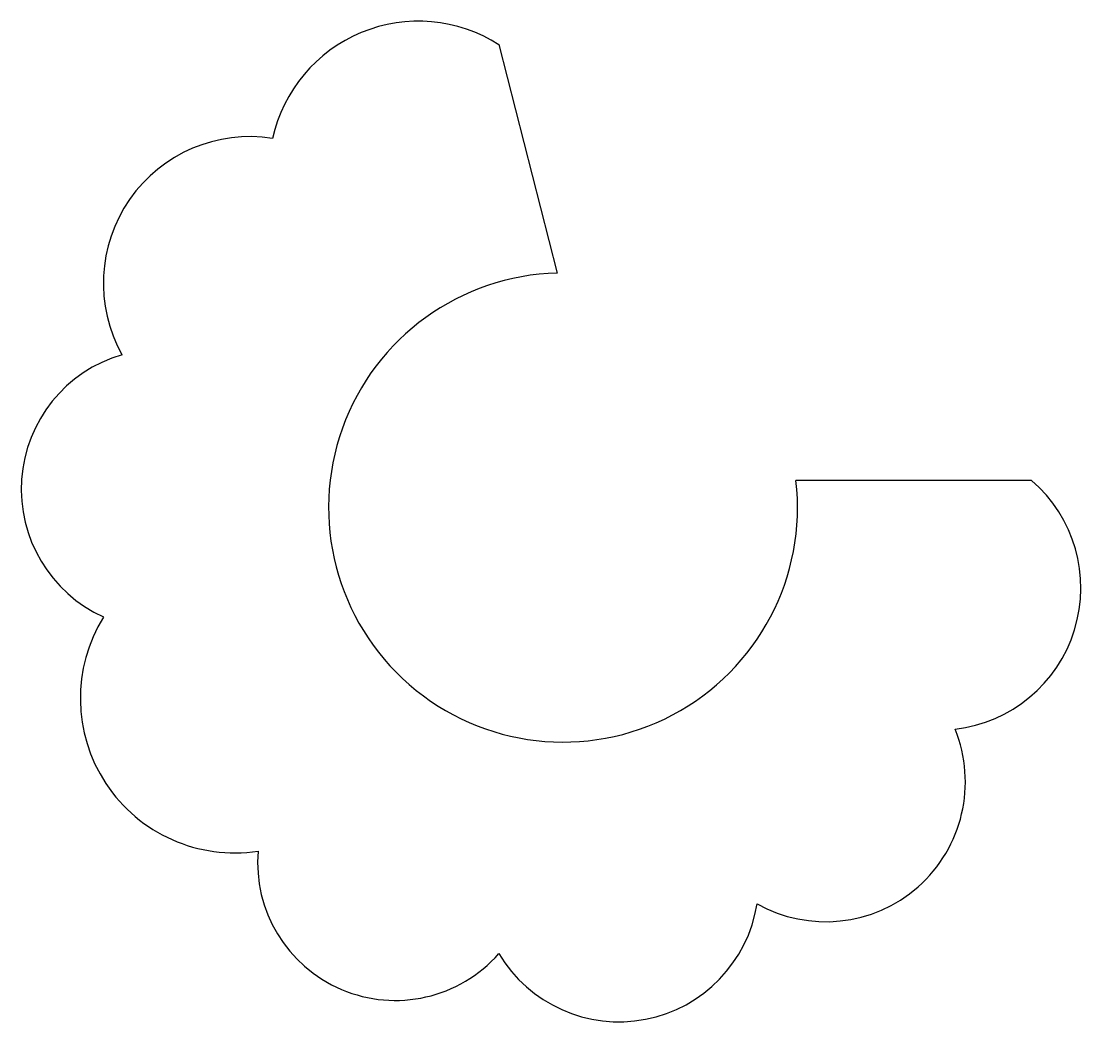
# Model space of a CAD drawing. Header units: millimetres. Extents: x -63 to 61, y -59 to 58.
import ezdxf

# ---------------------------------------------------------------- set-up
doc = ezdxf.new("R2010")
doc.units = ezdxf.units.MM

msp = doc.modelspace()

# ---------------------------------------------------------------- linework, layer by layer
at = {"color": 7, "linetype": 'Continuous'}
for p, q in [((-7.1, 55), (-0.32, 28.42)), ((54.92, 4.27), (27.49, 4.27))]:
    msp.add_line(p, q, dxfattribs=at)
for centre, radius, start, end in [((-16.46, 40.34), 17.39, 57.4423, 167.5639), ((-36.09, 27.24), 17.06, 81.0613, 209.2062), ((0.37, 1.12), 27.3, 91.4322, 6.6252), ((-46.39, 3.25), 16.32, 106.3036, 245.6624), ((44.12, -8.25), 16.54, 276.5806, 49.2229), ((-37.85, -21.1), 17.98, 148.1847, 278.6692), ((30.94, -30.82), 16.27, 240.6223, 22.1626), ((-19.15, -40.21), 16.04, 175.2139, 318.6756), ((6.88, -42.46), 16.28, 210.8166, 351.0429)]:
    msp.add_arc(centre, radius, start, end, dxfattribs=at)

doc.saveas('drawing.dxf')
